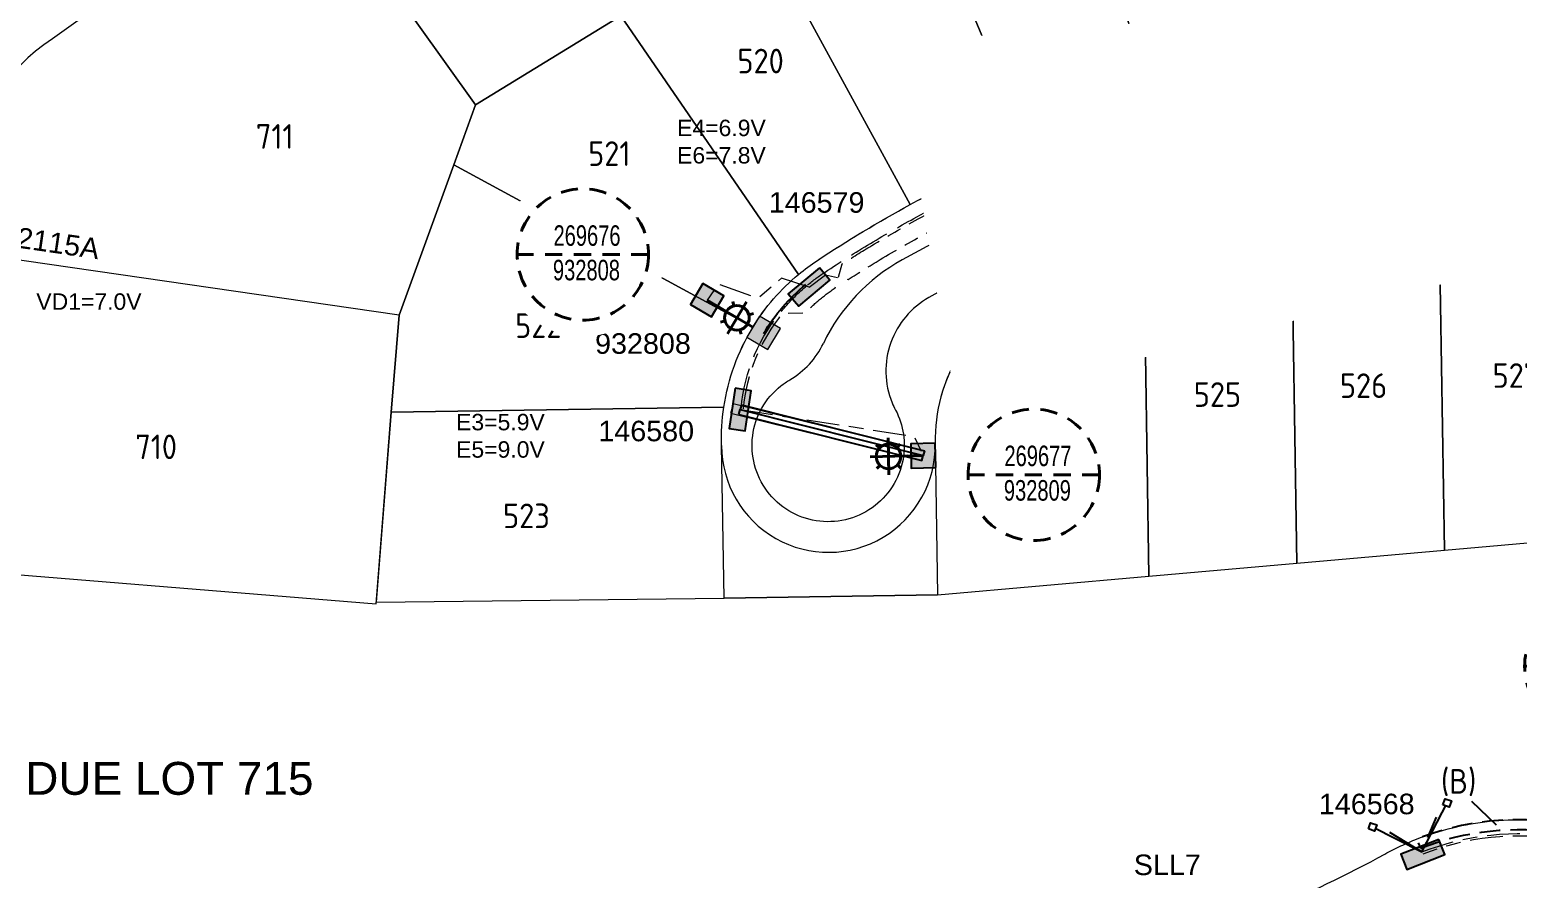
# Model space of a CAD drawing. Header units: metres. Extents: x 286940 to 288014, y 6148948 to 6150082.
# Drawn here: x 287075.9 to 287257.1, y 6149509.9 to 6149613.4 of the extents above; entities that cross this region are included whole.
import ezdxf
from ezdxf.enums import TextEntityAlignment as Align

# ---------------------------------------------------------------- set-up
doc = ezdxf.new("R2010")
doc.units = ezdxf.units.M
for name, pattern in [('Cable Exist UG', [8.2, 4, -1.2, 1.8, -1.2]), ('Dash', [5, 3, -2]), ('DASHED', [0.75, 0.5, -0.25]), ('IE Trench LV', [6.5, 5, -1.5])]:
    doc.linetypes.add(name, pattern=pattern)
doc.layers.get('0').update_dxf_attribs({"color": 6})
for name, color, linetype, lineweight in [('_User Kerbs', 2, 'Continuous', 5), ('_User Stage 5 Columns', 7, 'Continuous', 5), ('_User Stage 5 Trench', 255, 'Continuous', 5), ('Cadastre Developer_SP_NEW', 2, 'Continuous', 5), ('Cadastre Roads_SP_NEW', 251, 'Continuous', 5)]:
    doc.layers.add(name, color=color, linetype=linetype, lineweight=lineweight)
for name, color, linetype in [('_User Miscellaneous8', 2, 'Continuous'), ('_User Stage 5 Easements', 7, 'Continuous'), ('_User Stage 5 Lots', 7, 'Continuous'), ('_User Stage 5 LV', 7, 'Continuous'), ('_User Stage 5 Pillars', 7, 'Continuous'), ('Equip_LV_EXT', 7, 'Continuous'), ('Equip_LV_NEW', 2, 'Continuous'), ('Equip_SP_SL_NEW', 2, 'Continuous'), ('Mains_LV_New_R17', 2, 'Continuous'), ('Notes', 7, 'Continuous'), ('Notes_HV_MISC', 7, 'Continuous'), ('Notes_LV_MISC', 7, 'Continuous'), ('Notes_SL_MISC', 7, 'Continuous'), ('Services_SP_NEW', 2, 'Continuous'), ('Services_SP_NEW_UG', 2, 'Continuous'), ('Trench_SP_NEW', 2, 'Continuous'), ('UG_Details_SP_MISC', 7, 'Continuous')]:
    doc.layers.add(name, color=color, linetype=linetype)
doc.styles.add('COLUMN_LABEL', font='arial.ttf')
doc.styles.add('iecARIAL', font='arial.ttf', dxfattribs={"height": 2})
doc.styles.add('iecDevPlan', font='isocp.shx', dxfattribs={"height": 1.8})
doc.styles.add('LotNum', font='isocp.shx', dxfattribs={"height": 1.8})
doc.styles.add('POLE_LABEL', font='arial.ttf')
doc.styles.add('RoadName', font='arial.ttf', dxfattribs={"height": 2.5})
doc.styles.add('SL_LABEL', font='arial.ttf', dxfattribs={"height": 2.5})
doc.styles.get("Standard").update_dxf_attribs({"font": 'arial.ttf'})
doc.linetypes.add('Cable 5', pattern='A,10,-1,["o",Standard,S=2,R=0,X=-1,Y=-0.7],-1e-05,["o",Standard,S=2,R=0,X=-0.2,Y=-0.7],-1.2', length=12.20001)
doc.linetypes.add('Cable New UG', pattern='A,7,-0.25,["x",Standard,S=2,R=0,X=0.2,Y=-0.8],-2.1', length=9.35)
doc.linetypes.add('IE Trench HV', pattern='A,7,-0.2,["/",Standard,S=3,R=0,X=0.6,Y=-1.4],-2.5', length=9.7)

# ---------------------------------------------------------------- blocks, each defined once
blk = doc.blocks.new('*U14')
blk.add_hatch(color=256).paths.add_polyline_path([(-2.475, 3), (-2.475, 1.02), (2.475, 1.02), (2.475, 3)])
blk.add_lwpolyline([(-2.475, 1.02), (2.475, 1.02), (2.475, 3), (-2.475, 3)], close=True)
at = {"style": 'iecARIAL', "flags": 8}
blk.add_attdef('ASSET_NUM', (1.5, 3.5), '', height=2.5, dxfattribs=at)
for tag, p, flags in [('OWNED_BY', (0, -0.2), 9), ('STATE', (0, -0.4), 9), ('SUPPORT_TYPE', (0, -0.6), 9), ('STREETNAME', (0, -1.8), 9), ('SUBURB', (0, -2), 1), ('USAGE', (0, -0.8), 9), ('LEGEND', (0, -1), 9), ('LOCATION', (0, -1.2), 9), ('NOTES', (0, -1.4), 9), ('PARENT', (0, -1.6), 9)]:
    blk.add_attdef(tag, p, '', height=0.2, dxfattribs=dict(flags=flags))
blk = doc.blocks.new('SLANTERN_NUM_EXT')
blk.add_wipeout([(-0.31, 10), (-0.94, 9.96), (-1.57, 9.88), (-2.18, 9.76), (-2.79, 9.61), (-3.39, 9.41), (-3.97, 9.18), (-4.54, 8.91), (-5.09, 8.61), (-5.62, 8.27), (-6.13, 7.91), (-6.62, 7.5), (-7.07, 7.07), (-7.5, 6.62), (-7.91, 6.13), (-8.27, 5.62), (-8.61, 5.09), (-8.91, 4.54), (-9.18, 3.97), (-9.41, 3.39), (-9.61, 2.79), (-9.76, 2.18), (-9.88, 1.57), (-9.96, 0.94), (-10, 0.31), (-10, -0.31), (-9.96, -0.94), (-9.88, -1.57), (-9.76, -2.18), (-9.61, -2.79), (-9.41, -3.39), (-9.18, -3.97), (-8.91, -4.54), (-8.61, -5.09), (-8.27, -5.62), (-7.91, -6.13), (-7.5, -6.62), (-7.07, -7.07), (-6.62, -7.5), (-6.13, -7.91), (-5.62, -8.27), (-5.09, -8.61), (-4.54, -8.91), (-3.97, -9.18), (-3.39, -9.41), (-2.79, -9.61), (-2.18, -9.76), (-1.57, -9.88), (-0.94, -9.96), (-0.31, -10), (0.31, -10), (0.94, -9.96), (1.57, -9.88), (2.18, -9.76), (2.79, -9.61), (3.39, -9.41), (3.97, -9.18), (4.54, -8.91), (5.09, -8.61), (5.62, -8.27), (6.13, -7.91), (6.62, -7.5), (7.07, -7.07), (7.5, -6.62), (7.91, -6.13), (8.27, -5.62), (8.61, -5.09), (8.91, -4.54), (9.18, -3.97), (9.41, -3.39), (9.61, -2.79), (9.76, -2.18), (9.88, -1.57), (9.96, -0.94), (10, -0.31), (10, 0.31), (9.96, 0.94), (9.88, 1.57), (9.76, 2.18), (9.61, 2.79), (9.41, 3.39), (9.18, 3.97), (8.91, 4.54), (8.61, 5.09), (8.27, 5.62), (7.91, 6.13), (7.5, 6.62), (7.07, 7.07), (6.62, 7.5), (6.13, 7.91), (5.62, 8.27), (5.09, 8.61), (4.54, 8.91), (3.97, 9.18), (3.39, 9.41), (2.79, 9.61), (2.18, 9.76), (1.57, 9.88), (0.94, 9.96), (0.31, 10)])
at = {"linetype": 'Dash', "lineweight": 40, "ltscale": 0.7}
blk.add_line((8, 0), (-8, 0), dxfattribs=at)
blk.add_circle((0, 0), 8, dxfattribs=at)
at = {"lineweight": 40, "width": 0.7}
for tag, p in [('SNUMBER', (0.51, 1.05)), ('CNUMBER', (0.44, -3.15))]:
    blk.add_attdef(tag, text='', height=2.5, dxfattribs=at).set_placement(p, align=Align.CENTER)
at = {"lineweight": 40, "flags": 1}
blk.add_attdef('Z', (0, 0), '', height=0.2, dxfattribs=at)
blk = doc.blocks.new('COLUMN_EXT')
blk.add_hatch(color=256).paths.add_polyline_path([(-1.49, 1.48), (-1.49, -1.49), (1.48, -1.49), (1.48, 1.48)])
blk.add_lwpolyline([(-1.49, -1.49), (1.48, -1.49), (1.48, 1.48), (-1.49, 1.48)], close=True)
for tag, height, style, flags, p in [('ASSET_NUM', 2.5, 'COLUMN_LABEL', 8, (2, 2)), ('STRUCTURE_PLANT_NUMBER', 0.2, 'POLE_LABEL', 9, (1.81, 0.03)), ('STREET_CODE', 0.2, 'COLUMN_LABEL', 9, (1.81, -0.2))]:
    blk.add_attdef(tag, text='', height=height, dxfattribs=dict(style=style, flags=flags)).set_placement(p, align=Align.MIDDLE_LEFT)
at = {"flags": 9}
for tag, p in [('COLUMN_TYPE', (1.81, -0.4)), ('OWNED_BY', (1.81, -0.6)), ('STATE', (1.81, -0.8)), ('USAGE', (1.81, -1)), ('STREETNAME', (1.81, -1.6)), ('SUBURB', (1.81, -1.8)), ('LEGEND', (1.81, -1.2)), ('LOCATION', (1.81, -1.4)), ('NOTES', (1.81, -2))]:
    blk.add_attdef(tag, text='', height=0.2, dxfattribs=at).set_placement(p, align=Align.MIDDLE_LEFT)
at = {"flags": 1}
blk.add_attdef('Z', (1.81, -2.35), '', height=0.2, dxfattribs=at)
blk = doc.blocks.new('*U15')
for tag, flags, p in [('STREETNAME', 9, (1.5, 0)), ('Z', 1, (1.5, -0.6)), ('LOCATION', 9, (1.5, -0.2)), ('NOTES', 9, (1.5, -0.4))]:
    blk.add_attdef(tag, text='', height=0.2, dxfattribs=dict(flags=flags)).set_placement(p, align=Align.MIDDLE_LEFT)
blk.add_wipeout([(-2.47, 3), (2.47, 3), (2.47, 1.02), (-2.47, 1.02)])
at = {"lineweight": -3}
blk.add_lwpolyline([(-2.47, 3), (2.47, 3), (2.47, 1.02), (-2.47, 1.02)], close=True, dxfattribs=at)
for tag, height, flags, p in [('ASSET_NUM', 2.5, 8, (2, 4)), ('STREET_CODE', 0.2, 9, (1.5, 2)), ('OWNED_BY', 0.2, 9, (1.5, 1.8)), ('OPERATED_BY', 0.2, 9, (1.5, 1.6)), ('STATE', 0.2, 9, (1.5, 1.2)), ('SUPPORT_TYPE', 0.2, 9, (1.5, 1)), ('SUBURB', 0.2, 9, (1.5, 0.2)), ('MAINTAINED_BY', 0.2, 9, (1.5, 1.4)), ('USAGE', 0.2, 9, (1.5, 0.8)), ('LEGEND', 0.2, 9, (1.5, 0.6)), ('PARENT', 0.2, 9, (1.5, 0.4))]:
    blk.add_attdef(tag, text='', height=height, dxfattribs=dict(flags=flags)).set_placement(p, align=Align.MIDDLE_LEFT)
blk = doc.blocks.new('SL_LANTERN_EXT')
at = {"lineweight": 40}
for p, q in [((-1.46, 5.68), (-1.06, 5.28)), ((0, 1.97), (0, 6.47)), ((1.46, 5.68), (1.06, 5.28)), ((-2.25, 4.22), (2.25, 4.22)), ((-1.46, 2.76), (-1.06, 3.16)), ((0, 0), (0, 2.72)), ((1.46, 2.76), (1.06, 3.16))]:
    blk.add_line(p, q, dxfattribs=at)
blk.add_circle((0, 4.22), 1.5, dxfattribs=at)
at = {"style": 'iecARIAL', "flags": 8}
blk.add_attdef('ASSET_NUM', (1.5, 1.5), '', height=2.5, dxfattribs=at)
for tag, p, height, flags in [('OPERATING_VOLTAGE', (0.98, -1.65), 0.2, 9), ('ORIENTATION', (0.98, -1.85), 0.2, 9), ('CONSTRUCTED_VOLTAGE', (0.98, -0.65), 0.2, 9), ('CONTROL_TYPE', (0.98, -0.85), 0.2, 9), ('LANTERN_PURPOSE', (0.98, -1.05), 0.2, 9), ('LANTERN_TYPE', (0.98, -1.25), 0.2, 9), ('NO_PHASES', (0.98, -1.45), 0.2, 9), ('LNUMBER', (2.18, -3.25), 2.5, 8), ('OWNED_BY', (0.98, -2.05), 0.2, 9), ('STATE', (0.98, -2.25), 0.2, 9), ('USAGE', (0.98, -2.45), 0.2, 9), ('CEXIST', (0.98, -2.65), 0.2, 9), ('CNEW', (0.98, -2.85), 0.2, 9), ('CNUMBER', (0.98, -3.05), 0.2, 9), ('CREMOVE', (0.98, -3.25), 0.2, 9), ('CREPLACE', (0.98, -3.45), 0.2, 9), ('LKINGHEIGHT', (0.98, -3.65), 0.2, 9), ('LBRACKET', (0.98, -3.85), 0.2, 9), ('LBRACKETVOCAB', (0.98, -4.05), 0.2, 9), ('LCATEGORY', (0.98, -4.25), 0.2, 9), ('LCHARGE1', (0.98, -4.45), 0.2, 9), ('LCHARGE1PERCENT', (0.98, -4.65), 0.2, 9), ('LCHARGE2', (0.98, -4.85), 0.2, 9), ('LCHARGE2PERCENT', (0.98, -5.05), 0.2, 9), ('LCHARGE3', (0.98, -5.25), 0.2, 9), ('LCHARGE3PERCENT', (0.98, -5.45), 0.2, 9), ('LEXIST', (0.98, -5.65), 0.2, 9), ('LLAMP', (0.98, -5.85), 0.2, 9), ('LLAMPVOCAB', (0.98, -6.05), 0.2, 9), ('LMAST', (0.98, -6.25), 0.2, 9), ('LMASTVOCAB', (0.98, -6.45), 0.2, 9), ('LNEW', (0.98, -6.65), 0.2, 9), ('LANTNUMBER', (0.98, -6.85), 0.2, 9), ('LOUTREACH', (0.98, -7.25), 0.2, 9), ('STREETNAME', (0.98, -9.25), 0.2, 9), ('LOUTREACHVOCAB', (0.98, -7.45), 0.2, 9), ('LRATECODE', (0.98, -7.65), 0.2, 9), ('LREMOVE', (0.98, -7.85), 0.2, 9), ('LREPLACE', (0.98, -8.05), 0.2, 9), ('LTYPE', (0.98, -8.25), 0.2, 9), ('LTYPEVOCAB', (0.98, -8.45), 0.2, 9), ('LEGEND', (0.98, -8.65), 0.2, 9), ('LOCATION', (0.98, -8.85), 0.2, 9), ('NOTES', (0.98, -9.05), 0.2, 9), ('SUBURB', (0.98, -9.45), 0.2, 1)]:
    blk.add_attdef(tag, p, '', height=height, dxfattribs=dict(flags=flags))
blk = doc.blocks.new('CCP_NEW')
for tag, flags, p in [('CCP_TYPE', 9, (1.5, 0)), ('ORIENTATION', 9, (1.5, -0.2)), ('STATE', 9, (1.5, -1)), ('OWNED_BY', 9, (1.5, -1.2)), ('OPERATED_BY', 9, (1.5, -1.4)), ('OPERATING_VOLTAGE', 9, (1.5, -1.8)), ('USAGE', 9, (1.5, -0.4)), ('LEGEND', 9, (1.5, -0.6)), ('LIFE_SUPPORT', 9, (1.5, -0.8)), ('MAINTAINED_BY', 9, (1.5, -1.6)), ('CONSTRUCTED_VOLTAGE', 9, (1.5, -2)), ('Z', 1, (1.5, -2.4)), ('NUMBER_OF_PHASES', 9, (1.5, -2.2))]:
    blk.add_attdef(tag, text='', height=0.2, dxfattribs=dict(flags=flags)).set_placement(p, align=Align.MIDDLE_LEFT)
blk.add_wipeout([(0, 0.57), (0.57, 0), (0, -0.57), (-0.57, 0)])
blk.add_lwpolyline([(-0.57, 0), (0, 0.57), (0.57, 0), (0, -0.57), (-0.57, 0)])
blk = doc.blocks.new('SL_LANTERN_NEW')
blk.add_line((0, 0), (0, 0))
for tag, p, flags in [('Z', (0, 0), 1), ('OPERATED_BY', (0, -9.61), 9)]:
    blk.add_attdef(tag, p, '', height=0.2, dxfattribs=dict(flags=flags))
at = {"style": 'SL_LABEL', "flags": 9}
blk.add_attdef('STREET_CODE', text='', height=0.2, dxfattribs=at).set_placement((0, -0.2), align=Align.MIDDLE_LEFT)
for tag, height, flags, p in [('CONSTRUCTED_VOLTAGE', 0.2, 9, (0, -0.4)), ('CONTROL_TYPE', 0.2, 9, (0, -0.6)), ('OPERATING_VOLTAGE', 0.2, 9, (0, -1.4)), ('ORIENTATION', 0.2, 9, (0, -1.6)), ('OWNED_BY', 0.2, 9, (0, -1.8)), ('LANTERN_PURPOSE', 0.2, 9, (0, -0.8)), ('LANTERN_TYPE', 0.2, 9, (0, -1)), ('NO_PHASES', 0.2, 9, (0, -1.2)), ('LNUMBER', 2.5, 8, (1.2, -2.8)), ('STATE', 0.2, 9, (0, -2)), ('CEXIST', 0.2, 9, (0, -2.4)), ('CNEW', 0.2, 9, (0, -2.6)), ('CNUMBER', 0.2, 9, (0, -2.8)), ('CREMOVE', 0.2, 9, (0, -3)), ('CREPLACE', 0.2, 9, (0, -3.2)), ('USAGE', 0.2, 9, (0, -2.2)), ('LKINGHEIGHT', 0.2, 9, (0, -3.4)), ('LBRACKET', 0.2, 9, (0, -3.6)), ('LBRACKETVOCAB', 0.2, 9, (0, -3.8)), ('LCATEGORY', 0.2, 9, (0, -4)), ('LCHARGE1', 0.2, 9, (0, -4.2)), ('LCHARGE1PERCENT', 0.2, 9, (0, -4.4)), ('LCHARGE2', 0.2, 9, (0, -4.6)), ('LCHARGE2PERCENT', 0.2, 9, (0, -4.8)), ('LCHARGE3', 0.2, 9, (0, -5)), ('LCHARGE3PERCENT', 0.2, 9, (0, -5.2)), ('LEXIST', 0.2, 9, (0, -5.4)), ('LLAMP', 0.2, 9, (0, -5.6)), ('LLAMPVOCAB', 0.2, 9, (0, -5.8)), ('LMAST', 0.2, 9, (0, -6)), ('LMASTVOCAB', 0.2, 9, (0, -6.2)), ('LNEW', 0.2, 9, (0, -6.4)), ('LANTNUMBER', 0.2, 9, (0, -6.6)), ('LOUTREACH', 0.2, 9, (0, -7)), ('LOUTREACHVOCAB', 0.2, 9, (0, -7.2)), ('SUBURB', 0.2, 9, (0, -8.6)), ('STREETNAME', 0.2, 9, (0, -8.8)), ('LRATECODE', 0.2, 9, (0, -7.4)), ('LREMOVE', 0.2, 9, (0, -7.6)), ('LREPLACE', 0.2, 9, (0, -7.8)), ('LTYPE', 0.2, 9, (0, -8)), ('LTYPEVOCAB', 0.2, 9, (0, -8.2)), ('LEGEND', 0.2, 9, (0, -8.4)), ('LOCATION', 0.2, 9, (0, -9)), ('NOTES', 0.2, 9, (0, -9.2)), ('MAINTAINED_BY', 0.2, 9, (0, -9.86))]:
    blk.add_attdef(tag, text='', height=height, dxfattribs=dict(flags=flags)).set_placement(p, align=Align.MIDDLE_LEFT)
blk.add_wipeout([(0, 6.47), (1.46, 5.68), (2.25, 4.22), (1.46, 2.76), (0, 1.86), (-1.46, 2.76), (-2.25, 4.22), (-1.46, 5.68)])
for p, q in [((-1.46, 5.68), (-1.06, 5.28)), ((0, 5.72), (0, 6.47)), ((1.46, 5.68), (1.06, 5.28)), ((-2.25, 4.22), (-1.5, 4.22)), ((1.5, 4.22), (2.25, 4.22)), ((-1.46, 2.76), (-1.06, 3.16)), ((0, 0), (0, 2.72)), ((1.46, 2.76), (1.06, 3.16))]:
    blk.add_line(p, q)
blk.add_circle((0, 4.22), 1.5)
at = {"style": 'SL_LABEL', "flags": 8}
blk.add_attdef('ASSET_NUM', text='', height=2.5, dxfattribs=at).set_placement((2, 2), align=Align.MIDDLE_LEFT)

msp = doc.modelspace()

# ---------------------------------------------------------------- linework, layer by layer
at = {"layer": '_User Kerbs', "color": 251, "linetype": 'Continuous', "elevation": 52.95713}
msp.add_lwpolyline([(287185.3501, 6149580.73547, 0.181185839), (287180.71431, 6149575.25461, 0.185259462), (287180.88132, 6149567.92724, 0.023879556), (287181.29455, 6149567.04238, -0.16928198), (287182.20203, 6149561.00813, -0.195249702), (287178.4283, 6149555.14336, -0.195249702), (287171.63438, 6149553.5688, -0.195249702), (287165.66551, 6149557.17563, -0.195249702), (287163.89998, 6149563.92245, -0.195249702), (287167.33705, 6149569.99066, -0.035548761), (287168.42453, 6149570.73262, 0.150547669), (287172.50538, 6149575.16363)], format="xyb", dxfattribs=at)
at = {"layer": '_User Miscellaneous8'}
for p, q in [((287227.7873, 6149607.27428), (287228.38622, 6149607.31023)), ((287228.63188, 6149593.20479), (287227.7873, 6149607.27428)), ((287228.98514, 6149607.34618), (287228.38622, 6149607.31023)), ((287229.82972, 6149593.2767), (287228.98514, 6149607.34618)), ((287228.63188, 6149593.20479), (287229.2308, 6149593.24074)), ((287229.82972, 6149593.2767), (287229.2308, 6149593.24074)), ((287162.52473, 6149567.68582), (287162.37837, 6149567.10395)), ((287162.52473, 6149567.68582), (287184.80315, 6149562.08206)), ((287162.23201, 6149566.52207), (287162.37837, 6149567.10395)), ((287162.23201, 6149566.52207), (287184.51043, 6149560.91831)), ((287184.80315, 6149562.08206), (287184.65679, 6149561.50019)), ((287184.51043, 6149560.91831), (287184.65679, 6149561.50019))]:
    msp.add_line(p, q, dxfattribs=at)
at = {"layer": '_User Stage 5 Easements'}
msp.add_line((287254.45835, 6149516.49071), (287251.43457, 6149519.38931), dxfattribs=at)
at = {"layer": '_User Stage 5 Easements', "linetype": 'DASHED', "ltscale": 5, "flags": 128}
msp.add_lwpolyline([(287245.18083, 6149513.70201, -0.135231938), (287262.45041, 6149515.54203), (287262.64434, 6149516.73397, 0.134792634), (287244.74181, 6149514.81882), (287245.18083, 6149513.70201)], format="xyb", dxfattribs=at)
at = {"layer": '_User Stage 5 Lots', "lineweight": 0}
msp.add_line((287160.41107, 6149544.13065), (287186.40613, 6149544.53549), dxfattribs=at)
for points in [[(287260.60077, 6149649.16573), (287240.68261, 6149648.40709), (287244.07247, 6149610.55859, -0.025633544), (287260.09971, 6149611.16904), (287260.60077, 6149649.16573)], [(287228.19181, 6149608.31124, -0.025633579), (287244.07247, 6149610.55859), (287240.68261, 6149648.40709), (287221.06793, 6149645.63132), (287228.19181, 6149608.31124)], [(287228.19175, 6149608.31152), (287221.06793, 6149645.63132), (287201.60002, 6149640.81623), (287212.62447, 6149604.45057, -0.025615657), (287228.19175, 6149608.31152, -10.258661574)], [(287212.62447, 6149604.45057), (287201.60002, 6149640.81623), (287182.84595, 6149634.06371), (287197.53393, 6149599.01713, -0.025635733), (287212.62447, 6149604.45057, -0.128659814)]]:
    msp.add_lwpolyline(points, format="xyb", dxfattribs=at)
msp.add_arc((287173.12149, 6149562.72504), 13, 180, 1.2164132, dxfattribs=at)
at = {"layer": '_User Stage 5 Trench'}
for p, q in [((287227.78732, 6149607.27389), (287228.38622, 6149607.31023)), ((287227.78732, 6149607.27389), (287228.64077, 6149593.20625)), ((287228.98512, 6149607.34656), (287228.38622, 6149607.31023)), ((287228.98512, 6149607.34656), (287229.83856, 6149593.27892)), ((287228.64077, 6149593.20625), (287229.23967, 6149593.24258)), ((287229.83856, 6149593.27892), (287229.23967, 6149593.24258)), ((287161.54384, 6149567.83608), (287161.39975, 6149567.25364)), ((287161.54384, 6149567.83608), (287184.80088, 6149562.08263)), ((287161.25566, 6149566.6712), (287161.39975, 6149567.25364)), ((287161.25566, 6149566.6712), (287184.5127, 6149560.91775)), ((287184.80088, 6149562.08263), (287184.65679, 6149561.50019)), ((287184.5127, 6149560.91775), (287184.65679, 6149561.50019))]:
    msp.add_line(p, q, dxfattribs=at)
at = {"layer": '_User Stage 5 Trench', "linetype": 'IE Trench LV', "flags": 128}
for points in [[(287228.58908, 6149606.65661, -0.012690161), (287236.34155, 6149607.95523, -0.012818896), (287244.2241, 6149608.86537, -0.012810457), (287252.14298, 6149609.37046, -0.012818878), (287260.07728, 6149609.46919, -0.000576635), (287260.43448, 6149609.46406, -0.000576635)], [(287198.19102, 6149597.44925, -0.012813656), (287205.58547, 6149600.3278, -0.012817867), (287213.11766, 6149602.82368, -0.012810487), (287220.76787, 6149604.93042, -0.012818909), (287228.51592, 6149606.64242)], [(287170.57145, 6149582.26074, -0.027510816), (287172.71684, 6149583.85355, -0.010532707), (287178.23396, 6149587.33227, -0.010532707), (287183.8927, 6149590.57554, -0.012814715), (287190.95376, 6149594.19566, -0.012693514), (287198.12181, 6149597.42023)], [(287162.4821, 6149567.22467, -0.158061568), (287167.72901, 6149579.47314, -0.040070682), (287170.50013, 6149582.20121, -0.040070682)]]:
    msp.add_lwpolyline(points, format="xyb", dxfattribs=at)
at = {"layer": 'Cadastre Developer_SP_NEW', "color": 2, "lineweight": 0}
msp.add_lwpolyline([(287108.93585, 6149633.89928), (287130.15501, 6149604.22122), (287147.86739, 6149615.03752), (287126.37907, 6149646.32016), (287108.8942, 6149633.95754)], dxfattribs=at)
msp.add_lwpolyline([(287120.86183, 6149578.61247), (287127.50315, 6149596.91362), (287130.15501, 6149604.22122), (287108.93585, 6149633.89928), (287078.65286, 6149612.24761, 0.208293837), (287068.04403, 6149595.87009), (287066.77629, 6149586.41455)], format="xyb", dxfattribs=at)
msp.add_lwpolyline([(287118.06181, 6149543.47083), (287119.8974, 6149566.77693), (287120.86183, 6149578.61247), (287066.77629, 6149586.41455), (287061.24929, 6149548.10026)], close=True, dxfattribs=at)
at = {"layer": 'Cadastre Roads_SP_NEW', "color": 2, "flags": 128}
msp.add_lwpolyline([(287056.90171, 6149516.70669, 0.329930137), (287065.0814, 6149506.48472), (287081.51115, 6149502.13937, 0.046729124), (287116.6496, 6149496.2822, 0.008515969), (287123.14558, 6149495.9262, 0.008515968), (287129.64991, 6149495.79164), (287182.42816, 6149495.59881, 0.013324188), (287190.78683, 6149496.49692, 0.016465057), (287199.83218, 6149498.01807, 0.015229008), (287208.74807, 6149500.1056, 0.033330301), (287226.65563, 6149506.18111, 0.026657256), (287240.86579, 6149512.99329, -0.015270648), (287242.79046, 6149513.97043, -0.016480136), (287244.77325, 6149514.82348, -0.066371489), (287253.58011, 6149516.98598, -0.068165061), (287262.67584, 6149516.73228)], format="xyb", dxfattribs=at)
at = {"layer": 'Mains_LV_New_R17', "linetype": 'Cable 5'}
for points in [[(287198.11372, 6149597.63371, -0.012813656), (287205.51771, 6149600.51597, -0.012817867), (287213.05965, 6149603.01509, -0.00000002)], [(287165.22753, 6149576.35403, -0.046093337), (287167.57808, 6149579.60437, -0.040065446), (287170.37167, 6149582.3545)]]:
    msp.add_lwpolyline(points, format="xyb", dxfattribs=at)
msp.add_lwpolyline([(287162.37837, 6149567.10395), (287184.65679, 6149561.50019)], dxfattribs=at)
at = {"layer": 'Notes_LV_MISC', "color": 7, "linetype": 'Cable Exist UG', "lineweight": 0, "flags": 128}
for points in [[(287162.78086, 6149567.19735, -0.150934916), (287167.57087, 6149578.82377), (287170.31095, 6149578.88833, -0.026835643), (287172.04195, 6149580.49223, -0.027203466), (287173.96173, 6149581.91937), (287174.80778, 6149584.85439, -0.006817178), (287178.38859, 6149587.07519, -0.010532707), (287184.03637, 6149590.31218, -0.012814715), (287191.08375, 6149593.92528, -0.012814715), (287198.30698, 6149597.17257, -0.012813656), (287205.6871, 6149600.04554, -0.012817867), (287213.20469, 6149602.53659, -0.012810487), (287220.84009, 6149604.63924, -0.005384017), (287224.07741, 6149605.40521), (287225.92154, 6149603.71665), (287231.78898, 6149604.85618), (287233.40505, 6149607.207, -0.004872256), (287236.38359, 6149607.65819, -0.012818896), (287244.25086, 6149608.56656, -0.012810457), (287252.1544, 6149609.07068, -0.012818878), (287260.07332, 6149609.16921, -0.00000757), (287260.078, 6149609.16915, -0.00000757)], [(287170.76965, 6149582.02238), (287172.74834, 6149583.51381), (287175.52848, 6149582.94068, -0.00751133), (287179.41944, 6149585.36132, -0.010532707), (287184.99412, 6149588.55641, -0.012814715), (287191.95028, 6149592.12275, -0.012814715), (287199.08003, 6149595.32801, -0.012813656), (287206.36464, 6149598.1638, -0.012817867), (287213.78491, 6149600.6226, -0.012810487), (287221.32152, 6149602.69804, -0.004849014), (287224.19869, 6149603.38205), (287226.14537, 6149605.86652)], [(287231.00649, 6149606.80034), (287233.7427, 6149605.23562, -0.004840957), (287236.66384, 6149605.67792, -0.012818896), (287244.42926, 6149606.57453, -0.012810457), (287252.23054, 6149607.07213, -0.012818878), (287260.04694, 6149607.16939, -0.012810436), (287267.85817, 6149606.86605, -0.012818834), (287275.64346, 6149606.16293)], [(287315.20798, 6149460.99175), (287309.08598, 6149459.40503), (287306.87238, 6149462.63092), (287307.33819, 6149468.18546), (287307.70403, 6149468.45418, 0.024389907), (287289.61162, 6149491.87531, 0.010427485), (287280.33198, 6149502.33812, 0.040980066), (287276.44871, 6149506.17457, 0.057813699), (287270.67244, 6149509.97489), (287270.39017, 6149512.32616, 0.066084151), (287262.32398, 6149514.76446, 0.134792633), (287245.47454, 6149512.96197, -0.134792633)]]:
    msp.add_lwpolyline(points, format="xyb", dxfattribs=at)
for points in [[(287198.31085, 6149597.16335), (287198.60383, 6149600.01813), (287206.44807, 6149603.08263), (287206.83176, 6149609.55214), (287210.72085, 6149610.72993)], [(287229.02929, 6149594.21002), (287229.02929, 6149594.21002), (287228.57497, 6149606.33839), (287228.57497, 6149606.33839)], [(287170.76965, 6149582.02238), (287167.39221, 6149583.09395), (287164.57277, 6149580.65721), (287159.69134, 6149582.37973), (287158.35485, 6149580.42583)], [(287162.37837, 6149567.10395), (287183.53739, 6149563.84956), (287184.65679, 6149561.50019)]]:
    msp.add_lwpolyline(points, dxfattribs=at)
at = {"layer": 'Services_SP_NEW_UG', "color": 2, "flags": 128}
msp.add_lwpolyline([(287239.36556, 6149516.29186), (287245.36366, 6149513.25134), (287248.44621, 6149519.21447)], dxfattribs=at)
at = {"layer": 'Trench_SP_NEW', "linetype": 'IE Trench LV', "flags": 128}
msp.add_lwpolyline([(287241.42391, 6149515.65155), (287245.36366, 6149513.25134), (287247.13538, 6149517.48979)], dxfattribs=at)
at = {"layer": 'UG_Details_SP_MISC', "color": 7, "linetype": 'Cable Exist UG', "lineweight": 0, "flags": 128}
msp.add_lwpolyline([(287245.36479, 6149513.24118, -0.134792633), (287262.37219, 6149515.06056, -0.103913853), (287274.76888, 6149510.27143)], format="xyb", dxfattribs=at)

# ---------------------------------------------------------------- block references
at = {"layer": '_User Stage 5 Columns'}
ref = msp.add_blockref('COLUMN_EXT', (287213.0553, 6149603.02944), dxfattribs=dict(at, rotation=196.865))
ref.add_attrib('ASSET_NUM', '932807', dxfattribs={"layer": '0', "height": 2.5, "style": 'COLUMN_LABEL'}).set_placement((287213.37654, 6149611.78322), align=Align.MIDDLE_LEFT)
ref = msp.add_blockref('COLUMN_EXT', (287165.23457, 6149576.43554), dxfattribs=dict(at, rotation=239.352))
ref.add_attrib('ASSET_NUM', '932808', dxfattribs={"layer": '0', "height": 2.5, "style": 'COLUMN_LABEL'}).set_placement((287144.7181, 6149575.14969), align=Align.MIDDLE_LEFT)
at = {"layer": '_User Stage 5 LV'}
ref = msp.add_blockref('SL_LANTERN_EXT', (287210.72029, 6149610.72969), dxfattribs=dict(at, rotation=196.8765032039919))
ref.add_attrib('ASSET_NUM', '269675', (287210.22317, 6149622.40689), dxfattribs={"layer": '0', "height": 2.5, "style": 'iecARIAL'})
ref = msp.add_blockref('COLUMN_EXT', (287210.72085, 6149610.72993), dxfattribs=dict(at, rotation=196.865))
ref.add_attrib('ASSET_NUM', '932807', dxfattribs={"layer": '0', "height": 2.5, "style": 'COLUMN_LABEL'}).set_placement((287209.89532, 6149619.76599), align=Align.MIDDLE_LEFT)
at = {"layer": '_User Stage 5 Pillars'}
ref = msp.add_blockref('*U14', (287228.19175, 6149608.31152), dxfattribs=dict(at, rotation=190.991))
ref.add_attrib('ASSET_NUM', '146577', (287230.03424, 6149612.81704), dxfattribs={"layer": '0', "height": 2.5, "style": 'iecARIAL'})
ref = msp.add_blockref('*U14', (287197.53393, 6149599.01713), dxfattribs=dict(at, rotation=202.738))
ref.add_attrib('ASSET_NUM', '146578', (287183.19208, 6149599.29456), dxfattribs={"layer": '0', "height": 2.5, "style": 'iecARIAL'})
ref = msp.add_blockref('*U14', (287229.43842, 6149592.2421), dxfattribs=dict(at, rotation=11.74500000000001))
ref.add_attrib('ASSET_NUM', '146577A', (287231.87475, 6149587.97798), dxfattribs={"layer": '0', "height": 2.5, "style": 'iecARIAL'})
ref = msp.add_blockref('*U14', (287169.48456, 6149583.5679), dxfattribs=dict(at, rotation=219.743))
ref.add_attrib('ASSET_NUM', '146579', (287165.85815, 6149591.07345), dxfattribs={"layer": '0', "height": 2.5, "style": 'iecARIAL'})
ref = msp.add_blockref('*U14', (287160.39148, 6149567.40786), dxfattribs=dict(at, rotation=261.304))
ref.add_attrib('ASSET_NUM', '146580', (287145.11589, 6149563.24903), dxfattribs={"layer": '0', "height": 2.5, "style": 'iecARIAL'})
at = {"layer": 'Equip_LV_EXT'}
ref = msp.add_blockref('*U14', (287265.4, 6149594.98955), dxfattribs=dict(at, rotation=358.896))
ref.add_attrib('ASSET_NUM', '146576A', (287249.53593, 6149589.31194), dxfattribs={"layer": '0', "height": 2.5, "style": 'iecARIAL'})
ref = msp.add_blockref('*U14', (287244.74284, 6149514.8233), dxfattribs=dict(at, rotation=201.46))
ref.add_attrib('ASSET_NUM', '146568', (287232.82472, 6149517.8378), dxfattribs={"layer": '0', "height": 2.5, "style": 'iecARIAL'})

# ---------------------------------------------------------------- texts
at = {"layer": '_User Stage 5 Easements', "style": 'iecDevPlan'}
msp.add_text('(B)', height=3, dxfattribs=at).set_placement((287249.83858, 6149521.83904), align=Align.MIDDLE_CENTER)
at = {"layer": '_User Stage 5 Lots', "lineweight": 0, "char_height": 3, "width": 8.6113974, "attachment_point": 2, "style": 'LotNum', "bg_fill": 3, "box_fill_scale": 1.5, "bg_fill_color": 256, "bg_fill_true_color": 13158600, "bg_fill_transparency": 0}
for s, insert in [('521', (287146.44626, 6149599.77036)), ('522', (287137.80519, 6149578.83132)), ('523', (287136.36502, 6149555.6675))]:
    msp.add_mtext(s, dxfattribs=dict(at, insert=insert))
at = {"layer": 'Cadastre Developer_SP_NEW', "color": 2, "linetype": 'IE Trench LV', "insert": (287062.31075, 6149524.20492), "char_height": 4, "attachment_point": 1, "style": 'iecARIAL'}
msp.add_mtext_dynamic_manual_height_columns('RESIDUE LOT 715', width=67.8623725, gutter_width=10, heights=[0], dxfattribs=at)
at = {"layer": 'Notes', "color": 2, "lineweight": 0, "style": 'RoadName'}
for s, rotation, p in [('CLOSE', 6.8005193, (287238.32454, 6149600.32437)), ('TRESSIDER', 22.6252786, (287192.1776, 6149585.99553))]:
    msp.add_text(s, height=3, rotation=rotation, dxfattribs=at).set_placement(p)
at = {"layer": 'Notes_LV_MISC', "linetype": 'Cable New UG', "char_height": 2, "attachment_point": 1, "style": 'iecARIAL'}
for s, insert in [('E4=6.9V\\PE6=7.8V', (287154.7022, 6149602.40054)), ('VD1=7.0V', (287076.69841, 6149581.25759)), ('E3=5.9V\\PE5=9.0V', (287127.79987, 6149566.58289))]:
    msp.add_mtext_dynamic_manual_height_columns(s, width=20.1117326, gutter_width=10, heights=[9.50318], dxfattribs=dict(at, insert=insert))

# ---------------------------------------------------------------- next in the draw order: linework, layer by layer
at = {"layer": '_User Stage 5 Lots', "lineweight": 0}
for points in [[(287160.39148, 6149567.40786, -0.100635366), (287163.92981, 6149577.14611), (287127.50336, 6149596.91392), (287120.86204, 6149578.61277), (287119.89761, 6149566.77723), (287160.39148, 6149567.40786)], [(287160.39148, 6149567.40786), (287119.89761, 6149566.77723), (287118.07806, 6149543.67722), (287160.41107, 6149544.13065), (287160.12149, 6149562.72504, -0.045193982), (287160.39148, 6149567.40786, -1.505663841)]]:
    msp.add_lwpolyline(points, format="xyb", dxfattribs=at)

# ---------------------------------------------------------------- next in the draw order: block references
at = {"layer": '_User Stage 5 LV'}
ref = msp.add_blockref('SL_LANTERN_EXT', (287158.35429, 6149580.42559), dxfattribs=dict(at, rotation=239.352))
ref.add_attrib('ASSET_NUM', '269676', (287137.2821, 6149586.70713), dxfattribs={"layer": '0', "height": 2.5, "style": 'iecARIAL'})
ref = msp.add_blockref('COLUMN_EXT', (287158.35485, 6149580.42583), dxfattribs=dict(at, rotation=239.352))
ref.add_attrib('ASSET_NUM', '932808', dxfattribs={"layer": '0', "height": 2.5, "style": 'COLUMN_LABEL'}).set_placement((287137.06502, 6149583.92308), align=Align.MIDDLE_LEFT)
at = {"layer": 'Equip_SP_SL_NEW', "linetype": 'IE Trench LV'}
ref = msp.add_blockref('SL_LANTERN_NEW', (287210.1046, 6149498.87939), dxfattribs=dict(at, rotation=195.5720193378343))
ref.add_attrib('ASSET_NUM', 'SLL7', dxfattribs={"layer": '0', "height": 2.5, "style": 'SL_LABEL'}).set_placement((287210.28928, 6149511.67634), align=Align.MIDDLE_LEFT)
at = {"layer": 'Services_SP_NEW', "linetype": 'IE Trench HV', "rotation": 25.78653021126576}
for p in [(287248.44621, 6149519.21447), (287239.36556, 6149516.29186)]:
    msp.add_blockref('CCP_NEW', p, dxfattribs=at)

# ---------------------------------------------------------------- next in the draw order: texts
at = {"layer": '_User Stage 5 Lots', "lineweight": 0, "char_height": 3, "width": 8.6113974, "attachment_point": 2, "style": 'LotNum', "bg_fill": 3, "box_fill_scale": 1.5, "bg_fill_color": 256, "bg_fill_true_color": 13158600, "bg_fill_transparency": 0}
for s, insert in [('520', (287164.86554, 6149611.04151)), ('526', (287238.25799, 6149571.51368)), ('527', (287256.80967, 6149572.7547)), ('525', (287220.47782, 6149570.43953)), ('524', (287199.03048, 6149566.40462))]:
    msp.add_mtext(s, dxfattribs=dict(at, insert=insert))
at = {"layer": 'Cadastre Developer_SP_NEW', "color": 2, "lineweight": 0, "char_height": 3, "width": 8.6113974, "attachment_point": 2, "style": 'LotNum', "bg_fill": 3, "box_fill_scale": 1.5, "bg_fill_color": 256, "bg_fill_true_color": 13158600, "bg_fill_transparency": 0}
for s, insert in [('711', (287105.71971, 6149601.86545)), ('710', (287091.28539, 6149564.06914))]:
    msp.add_mtext(s, dxfattribs=dict(at, insert=insert))

# ---------------------------------------------------------------- next in the draw order: linework, layer by layer
at = {"layer": '_User Kerbs', "color": 251, "linetype": 'Continuous', "flags": 128}
msp.add_lwpolyline([(287224.33512, 6149689.48949), (287224.33512, 6149689.48949, 0.134127199), (287106.0713, 6149637.66581), (287075.96699, 6149616.14189, 0.207998166), (287063.36872, 6149596.58903), (287052.32468, 6149519.36183, 0.045171645), (287052.17503, 6149516.52937, 0.045171645)], format="xyb", dxfattribs=at)
at = {"layer": '_User Kerbs', "color": 251, "linetype": 'Continuous'}
for points in [[(287381.08608, 6149568.49963), (287381.06602, 6149568.52047), (287371.7754, 6149578.16753, 0.097025014), (287361.45388, 6149585.39331, 0.041690796), (287356.3, 6149587.18168, 0.005734965), (287355.56968, 6149587.35977), (287341.62736, 6149590.5908), (287327.01461, 6149593.97718), (287312.40186, 6149597.36357), (287297.78911, 6149600.74995), (287292.51565, 6149601.97204, 0.016137786), (287282.93767, 6149603.86825, 0.033676545), (287262.6735, 6149605.81652, 0.033676545), (287242.33122, 6149605.02672, 0.033676545), (287222.27912, 6149601.51314, 0.033676545), (287202.88023, 6149595.33939, 0.016833501), (287193.53613, 6149591.28805, 0.014690906), (287185.61978, 6149587.24536), (287182.10648, 6149585.31905, 0.157235152), (287172.50538, 6149575.16363)], [(287377.73698, 6149563.99077), (287377.07562, 6149564.67751), (287367.785, 6149574.32457, 0.097025014), (287359.20841, 6149580.32878, 0.041690796), (287354.92583, 6149581.81481, 0.005734966), (287354.31898, 6149581.9628), (287340.37665, 6149585.19382), (287325.7639, 6149588.58021), (287311.15116, 6149591.96659), (287296.53841, 6149595.35298), (287291.26494, 6149596.57506, 0.016137786), (287282.03768, 6149598.40185, 0.033676545), (287262.51552, 6149600.27878, 0.033676545), (287242.9181, 6149599.51789, 0.033676545), (287223.60024, 6149596.13296, 0.033676545), (287204.91167, 6149590.18528, 0.016833501), (287195.90972, 6149586.28229, 0.014690906), (287188.28324, 6149582.38763), (287185.33128, 6149580.76909)]]:
    msp.add_lwpolyline(points, format="xyb", dxfattribs=at)
at = {"layer": '_User Stage 5 Lots', "lineweight": 0}
for points in [[(287197.53393, 6149599.01713), (287182.84595, 6149634.06371), (287164.88134, 6149625.42749), (287183.07862, 6149592.06794, -0.025633639), (287197.53393, 6149599.01713, -2.375655167)], [(287169.48456, 6149583.5679, -0.027510816), (287171.78004, 6149585.27214, -0.021067751), (287183.07862, 6149592.06794), (287164.88134, 6149625.42749), (287147.8676, 6149615.03782), (287169.48456, 6149583.5679)], [(287163.92981, 6149577.14611, -0.082194437), (287169.48456, 6149583.5679), (287147.8676, 6149615.03782), (287130.15522, 6149604.22152), (287127.50336, 6149596.91392), (287163.92981, 6149577.14611)], [(287229.43842, 6149592.2421), (287230.12138, 6149548.38843), (287248.09888, 6149549.97291), (287247.40109, 6149594.77967, 0.032306799), (287229.43842, 6149592.2421, 9.725172265)], [(287247.40109, 6149594.77967), (287248.09888, 6149549.97291), (287262.35568, 6149551.22947), (287266.08098, 6149551.26273), (287265.4, 6149594.98955, 0.03205539), (287247.40109, 6149594.77967, 26.39022858)], [(287212.14387, 6149546.80394), (287230.12138, 6149548.38843), (287229.43842, 6149592.2421, 0.033133882), (287211.51385, 6149587.25864), (287212.14387, 6149546.80394)], [(287186.40613, 6149544.53549), (287212.14387, 6149546.80394), (287211.51385, 6149587.25864, 0.026993285), (287197.4983, 6149581.47466, 0.144322295), (287189.08556, 6149573.91512, 0.144322377), (287186.11856, 6149563.00101), (287186.40613, 6149544.53549)]]:
    msp.add_lwpolyline(points, format="xyb", dxfattribs=at)
at = {"layer": 'Cadastre Roads_SP_NEW', "color": 2, "flags": 128}
msp.add_lwpolyline([(287038.91436, 6149516.03189, -0.022591595), (287038.93447, 6149518.65111, -0.022607086), (287039.19108, 6149521.25959), (287050.85005, 6149602.08184, -0.110861458), (287055.93485, 6149615.46741, -0.047074233), (287059.74649, 6149620.20089, -0.060157008), (287066.93093, 6149625.9942), (287071.9068, 6149629.55184), (287112.32609, 6149658.45074, -0.086816704), (287190.17223, 6149695.81578), (287193.76663, 6149701.96794), (287211.35252, 6149705.87079), (287217.51048, 6149701.88297), (287220.42214, 6149684.12002, 0.129083287), (287108.93585, 6149633.89928), (287078.65286, 6149612.24761, 0.208293837), (287068.04403, 6149595.87009), (287057.00667, 6149518.68962, 0.045221777), (287056.90171, 6149516.70669), (287038.9046, 6149516.03152)], format="xyb", dxfattribs=at)
at = {"layer": 'Cadastre Roads_SP_NEW', "color": 2, "lineweight": 0}
msp.add_lwpolyline([(287265.4, 6149594.98955, 0.03205539), (287247.40109, 6149594.77967, 0.016149187), (287238.37876, 6149593.80104, 0.016149187), (287229.43842, 6149592.2421, 0.013907362), (287221.83322, 6149590.43936, 0.019217665), (287211.51385, 6149587.25864, 0.026993285), (287197.4983, 6149581.47466, 0.071789251), (287192.74642, 6149578.30196, 0.071789251), (287189.08556, 6149573.91512, 0.071789291), (287186.81448, 6149568.67217, 0.071789292), (287186.11856, 6149563.00101), (287186.40613, 6149544.53549), (287160.41107, 6149544.13065), (287160.12149, 6149562.72504, -0.045193981), (287160.39148, 6149567.40786, -0.050190926), (287161.67064, 6149572.45502, -0.050190926), (287163.92981, 6149577.14611, -0.04102804), (287166.44327, 6149580.58529, -0.04102804), (287169.48456, 6149583.5679, -0.027510816), (287171.78004, 6149585.27214, -0.010532707), (287177.35774, 6149588.78906, -0.010532707), (287183.07862, 6149592.06794, -0.012814715), (287190.21721, 6149595.72781, -0.012814715), (287197.53393, 6149599.01713, -0.012813656), (287205.00956, 6149601.92728, -0.012817867), (287212.62447, 6149604.45057, -0.012810487), (287220.35866, 6149606.58043, -0.012818909), (287228.19181, 6149608.31124, -0.012810474), (287236.10333, 6149609.63845, -0.012818896), (287244.07247, 6149610.55859, -0.012810457), (287252.07827, 6149611.06923, -0.012818878), (287260.09971, 6149611.16904, -0.012810436)], format="xyb", dxfattribs=at)

# ---------------------------------------------------------------- next in the draw order: block references
at = {"layer": '_User Stage 5 Columns'}
ref = msp.add_blockref('COLUMN_EXT', (287184.65679, 6149561.50018), dxfattribs=dict(at, rotation=91.28300000000003))
ref.add_attrib('ASSET_NUM', '932809', dxfattribs={"layer": '0', "height": 2.5, "style": 'COLUMN_LABEL'}).set_placement((287190.44773, 6149557.77312), align=Align.MIDDLE_LEFT)
at = {"layer": '_User Stage 5 LV'}
ref = msp.add_blockref('SL_LANTERN_EXT', (287184.65679, 6149561.50019), dxfattribs=dict(at, rotation=91.28300000000003))
ref.add_attrib('ASSET_NUM', '269677', (287192.27168, 6149559.99328), dxfattribs={"layer": '0', "height": 2.5, "style": 'iecARIAL'})
ref = msp.add_blockref('COLUMN_EXT', (287184.65735, 6149561.50043), dxfattribs=dict(at, rotation=91.28300000000003))
ref.add_attrib('ASSET_NUM', '932809', dxfattribs={"layer": '0', "height": 2.5, "style": 'COLUMN_LABEL'}).set_placement((287192.34046, 6149556.7771), align=Align.MIDDLE_LEFT)

# ---------------------------------------------------------------- next in the draw order: block references
at = {"layer": 'Equip_LV_NEW'}
ref = msp.add_blockref('*U15', (287066.77629, 6149586.41455), dxfattribs=dict(at, rotation=81.7914560506717))
ref.add_attrib('ASSET_NUM', '152115A', dxfattribs={"layer": '0', "height": 2.5, "rotation": 351.791456}).set_placement((287070.52338, 6149588.63881), align=Align.MIDDLE_LEFT)
at = {"layer": 'Notes_SL_MISC'}
for p, values in [((287143.22624, 6149585.99448), {'SNUMBER': '269676', 'CNUMBER': '932808'}), ((287265.87081, 6149535.85077), {'SNUMBER': '269662', 'CNUMBER': '932794'})]:
    msp.add_blockref('SLANTERN_NUM_EXT', p, dxfattribs=at).add_auto_attribs(values)

# ---------------------------------------------------------------- next in the draw order: wipeouts: each hides what was drawn before it
at = {"color": 2, "linetype": 'Cable New UG', "lineweight": 0}
msp.add_wipeout([(287181.22293, 6149611.77376), (287272.88937, 6149619.17477), (287273.35233, 6149588.64559), (287188.63032, 6149567.83023)], dxfattribs=at).dxf.layer = 'Notes_HV_MISC'

# ---------------------------------------------------------------- next in the draw order: block references
at = {"layer": 'Notes_SL_MISC'}
msp.add_blockref('SLANTERN_NUM_EXT', (287198.1171, 6149559.16875), dxfattribs=at).add_auto_attribs({'SNUMBER': '269677', 'CNUMBER': '932809'})

doc.saveas('drawing.dxf')
